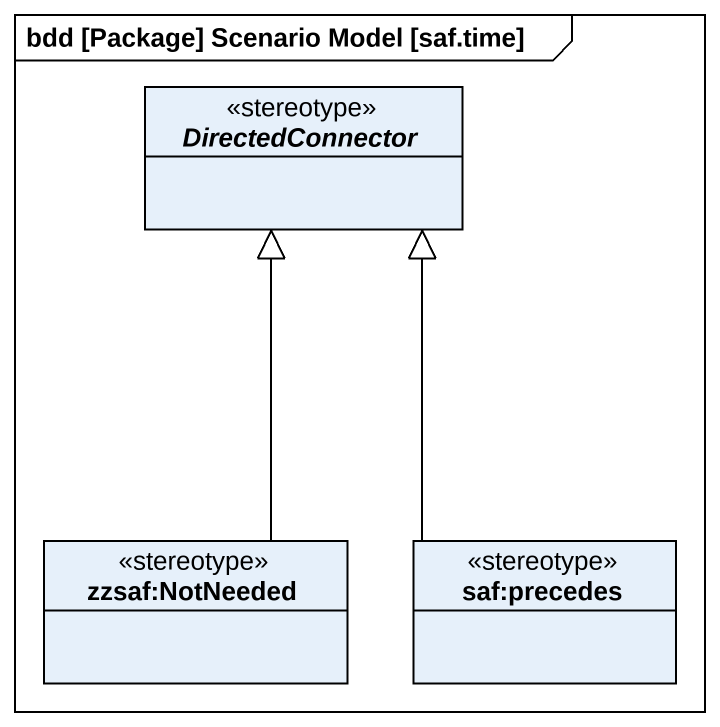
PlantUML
@startuml
mainframe bdd [Package] Scenario Model [saf.time]
hide circle
hide empty members
abstract class DirectedConnector <<stereotype>>
class "zzsaf:NotNeeded" as zzsaf_NotNeeded <<stereotype>>
class "saf:precedes" as saf_precedes <<stereotype>>
zzsaf_NotNeeded -up-|> DirectedConnector
saf_precedes -up-|> DirectedConnector
@enduml
